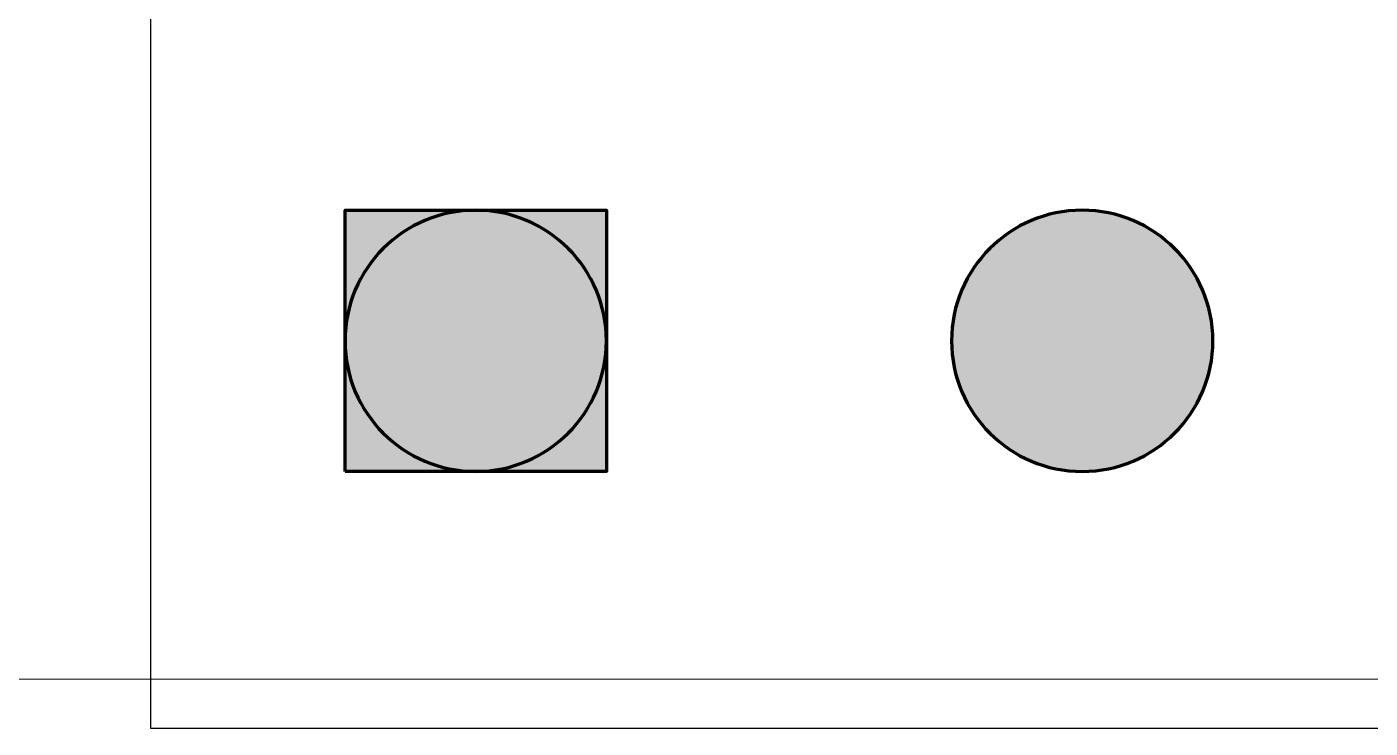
# Model space of a CAD drawing. Header units: inches. Extents: x 3.6 to 56.9, y 3.5 to 76.6.
# Drawn here: x 12.76 to 20.52, y 3.49 to 7.54 of the extents above; entities that cross this region are included whole.
import ezdxf

# ---------------------------------------------------------------- set-up
doc = ezdxf.new("R2010")
doc.units = ezdxf.units.IN
doc.header["$MEASUREMENT"] = 0
for name, color, linetype in [('board', 7, 'Continuous'), ('copper', 7, 'Continuous'), ('mask', 7, 'Continuous'), ('silk', 7, 'Continuous')]:
    doc.layers.add(name, color=color, linetype=linetype)

msp = doc.modelspace()

# ---------------------------------------------------------------- hatches: boundary and pattern name
at = {"layer": 'mask', "true_color": 0xffffff}
h = msp.add_hatch(color=7, dxfattribs=at)
h.dxf.hatch_style = 2
h.paths.add_polyline_path([(14.5997, 4.9703), (14.5997, 6.4783), (16.1077, 6.4783), (16.1077, 4.9703)])
h = msp.add_hatch(color=7, dxfattribs=at)
edge = h.paths.add_edge_path()
edge.add_spline(control_points=[(15.3537, 6.4783), (15.7701, 6.4783), (16.1077, 6.1407), (16.1077, 5.7243), (16.1077, 5.3079), (15.7701, 4.9703), (15.3537, 4.9703), (14.9372, 4.9703), (14.5997, 5.3079), (14.5997, 5.7243), (14.5997, 6.1407), (14.9372, 6.4783), (15.3537, 6.4783)], knot_values=[0, 0, 0, 0, 1, 1, 1, 2, 2, 2, 3, 3, 3, 4, 4, 4, 4], degree=3, periodic=1)
h = msp.add_hatch(color=7, dxfattribs=at)
edge = h.paths.add_edge_path()
edge.add_spline(control_points=[(18.8537, 6.4783), (19.2701, 6.4783), (19.6077, 6.1407), (19.6077, 5.7243), (19.6077, 5.3079), (19.2701, 4.9703), (18.8537, 4.9703), (18.4373, 4.9703), (18.0997, 5.3079), (18.0997, 5.7243), (18.0997, 6.1407), (18.4373, 6.4783), (18.8537, 6.4783)], knot_values=[0, 0, 0, 0, 1, 1, 1, 2, 2, 2, 3, 3, 3, 4, 4, 4, 4], degree=3, periodic=1)

# ---------------------------------------------------------------- linework, layer by layer
at = {"layer": 'board', "color": 7, "lineweight": 20, "true_color": 0xffffff}
msp.add_lwpolyline([(3.6364, 60.5691), (56.8332, 60.5691), (56.8332, 3.7723), (3.6364, 3.7723), (3.6364, 60.5691)], dxfattribs=at)
at = {"layer": 'copper', "color": 7, "lineweight": 50, "true_color": 0xffffff}
msp.add_lwpolyline([(14.5997, 4.9703), (14.5997, 6.4783), (16.1077, 6.4783), (16.1077, 4.9703), (14.5997, 4.9703)], dxfattribs=at)
for points in [[(15.3537, 6.4783), (15.7701, 6.4783), (16.1077, 6.1407), (16.1077, 5.7243), (16.1077, 5.3079), (15.7701, 4.9703), (15.3537, 4.9703), (14.9372, 4.9703), (14.5997, 5.3079), (14.5997, 5.7243), (14.5997, 6.1407), (14.9372, 6.4783), (15.3537, 6.4783)], [(18.8537, 6.4783), (19.2701, 6.4783), (19.6077, 6.1407), (19.6077, 5.7243), (19.6077, 5.3079), (19.2701, 4.9703), (18.8537, 4.9703), (18.4373, 4.9703), (18.0997, 5.3079), (18.0997, 5.7243), (18.0997, 6.1407), (18.4373, 6.4783), (18.8537, 6.4783)]]:
    msp.add_open_spline(points, degree=3, knots=[0, 0, 0, 0, 1, 1, 1, 2, 2, 2, 3, 3, 3, 4, 4, 4, 4], dxfattribs=at)
at = {"layer": 'mask', "lineweight": 0}
msp.add_lwpolyline([(14.5997, 4.9703), (14.5997, 6.4783), (16.1077, 6.4783), (16.1077, 4.9703), (14.5997, 4.9703)], dxfattribs=at)
at = {"layer": 'mask', "color": 7, "lineweight": 80, "true_color": 0xffffff}
msp.add_lwpolyline([(14.5997, 4.9703), (14.5997, 6.4783), (16.1077, 6.4783), (16.1077, 4.9703), (14.5997, 4.9703)], dxfattribs=at)
at = {"layer": 'mask', "lineweight": 0}
for points in [[(15.3537, 6.4783), (15.7701, 6.4783), (16.1077, 6.1407), (16.1077, 5.7243), (16.1077, 5.3079), (15.7701, 4.9703), (15.3537, 4.9703), (14.9372, 4.9703), (14.5997, 5.3079), (14.5997, 5.7243), (14.5997, 6.1407), (14.9372, 6.4783), (15.3537, 6.4783)], [(18.8537, 6.4783), (19.2701, 6.4783), (19.6077, 6.1407), (19.6077, 5.7243), (19.6077, 5.3079), (19.2701, 4.9703), (18.8537, 4.9703), (18.4373, 4.9703), (18.0997, 5.3079), (18.0997, 5.7243), (18.0997, 6.1407), (18.4373, 6.4783), (18.8537, 6.4783)]]:
    msp.add_open_spline(points, degree=3, knots=[0, 0, 0, 0, 1, 1, 1, 2, 2, 2, 3, 3, 3, 4, 4, 4, 4], dxfattribs=at)
at = {"layer": 'mask', "color": 7, "lineweight": 80, "true_color": 0xffffff}
for points in [[(15.3537, 6.4783), (15.7701, 6.4783), (16.1077, 6.1407), (16.1077, 5.7243), (16.1077, 5.3079), (15.7701, 4.9703), (15.3537, 4.9703), (14.9372, 4.9703), (14.5997, 5.3079), (14.5997, 5.7243), (14.5997, 6.1407), (14.9372, 6.4783), (15.3537, 6.4783)], [(18.8537, 6.4783), (19.2701, 6.4783), (19.6077, 6.1407), (19.6077, 5.7243), (19.6077, 5.3079), (19.2701, 4.9703), (18.8537, 4.9703), (18.4373, 4.9703), (18.0997, 5.3079), (18.0997, 5.7243), (18.0997, 6.1407), (18.4373, 6.4783), (18.8537, 6.4783)]]:
    msp.add_open_spline(points, degree=3, knots=[0, 0, 0, 0, 1, 1, 1, 2, 2, 2, 3, 3, 3, 4, 4, 4, 4], dxfattribs=at)
at = {"layer": 'silk', "color": 7, "lineweight": 20, "true_color": 0xffffff}
msp.add_lwpolyline([(3.6364, 60.5691), (56.8332, 60.5691), (56.8332, 3.7723), (3.6364, 3.7723), (3.6364, 60.5691)], dxfattribs=at)
at = {"layer": 'silk', "color": 7, "lineweight": 25, "true_color": 0xffffff}
for points in [[(13.4767, 8.9755), (13.4767, 3.4891)], [(13.4767, 3.4891), (27.7307, 3.4891)]]:
    msp.add_lwpolyline(points, dxfattribs=at)
at = {"layer": 'silk', "lineweight": 0}
msp.add_lwpolyline([(14.5997, 4.9703), (14.5997, 6.4783), (16.1077, 6.4783), (16.1077, 4.9703), (14.5997, 4.9703)], dxfattribs=at)
at = {"layer": 'silk', "color": 18, "lineweight": 80, "true_color": 0x000000}
msp.add_lwpolyline([(14.5997, 4.9703), (14.5997, 6.4783), (16.1077, 6.4783), (16.1077, 4.9703), (14.5997, 4.9703)], dxfattribs=at)
at = {"layer": 'silk', "lineweight": 0}
for points in [[(15.3537, 6.4783), (15.7701, 6.4783), (16.1077, 6.1407), (16.1077, 5.7243), (16.1077, 5.3079), (15.7701, 4.9703), (15.3537, 4.9703), (14.9372, 4.9703), (14.5997, 5.3079), (14.5997, 5.7243), (14.5997, 6.1407), (14.9372, 6.4783), (15.3537, 6.4783)], [(18.8537, 6.4783), (19.2701, 6.4783), (19.6077, 6.1407), (19.6077, 5.7243), (19.6077, 5.3079), (19.2701, 4.9703), (18.8537, 4.9703), (18.4373, 4.9703), (18.0997, 5.3079), (18.0997, 5.7243), (18.0997, 6.1407), (18.4373, 6.4783), (18.8537, 6.4783)]]:
    msp.add_open_spline(points, degree=3, knots=[0, 0, 0, 0, 1, 1, 1, 2, 2, 2, 3, 3, 3, 4, 4, 4, 4], dxfattribs=at)
at = {"layer": 'silk', "color": 18, "lineweight": 80, "true_color": 0x000000}
for points in [[(15.3537, 6.4783), (15.7701, 6.4783), (16.1077, 6.1407), (16.1077, 5.7243), (16.1077, 5.3079), (15.7701, 4.9703), (15.3537, 4.9703), (14.9372, 4.9703), (14.5997, 5.3079), (14.5997, 5.7243), (14.5997, 6.1407), (14.9372, 6.4783), (15.3537, 6.4783)], [(18.8537, 6.4783), (19.2701, 6.4783), (19.6077, 6.1407), (19.6077, 5.7243), (19.6077, 5.3079), (19.2701, 4.9703), (18.8537, 4.9703), (18.4373, 4.9703), (18.0997, 5.3079), (18.0997, 5.7243), (18.0997, 6.1407), (18.4373, 6.4783), (18.8537, 6.4783)]]:
    msp.add_open_spline(points, degree=3, knots=[0, 0, 0, 0, 1, 1, 1, 2, 2, 2, 3, 3, 3, 4, 4, 4, 4], dxfattribs=at)

doc.saveas('drawing.dxf')
